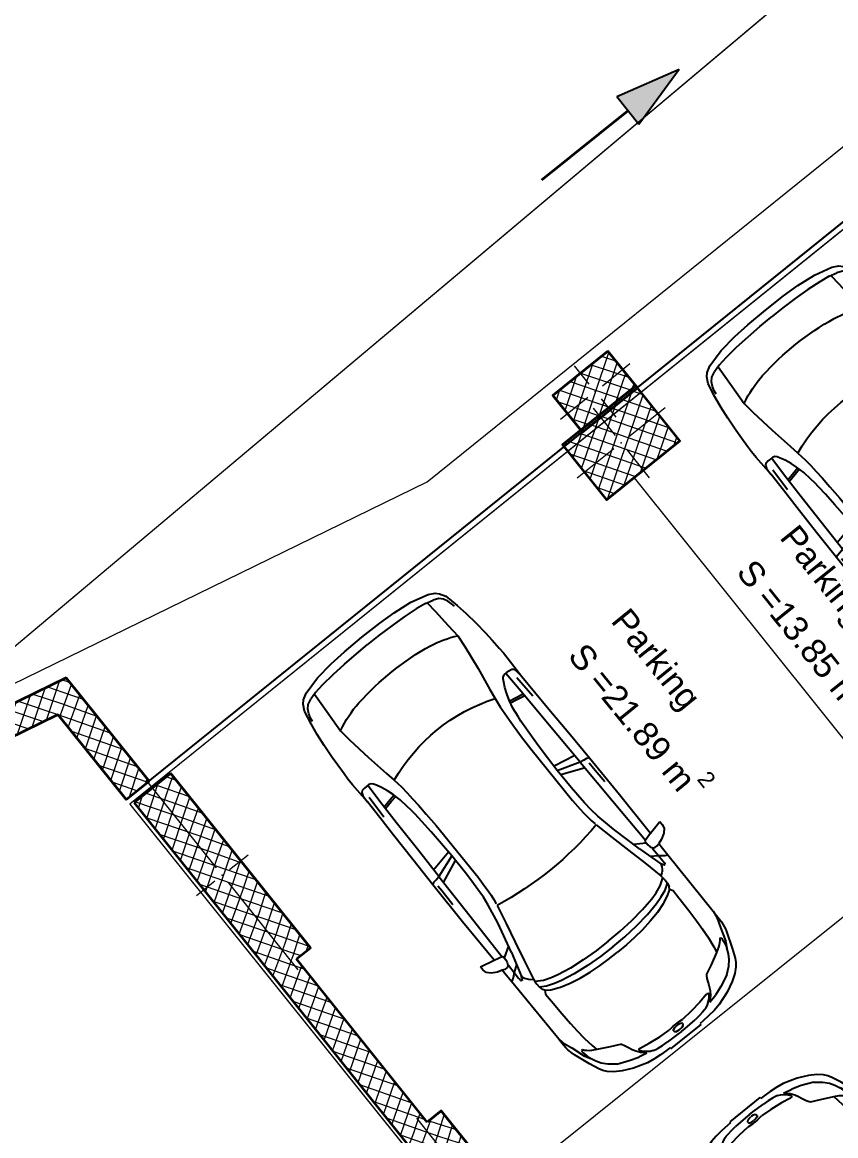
# Model space of a CAD drawing. Header units: metres. Extents: x 7511783 to 7512372, y 4692307 to 4692611.
# Drawn here: x 7512320.68 to 7512327.6, y 4692515.5 to 4692524.97 of the extents above; entities that cross this region are included whole.
import ezdxf

# ---------------------------------------------------------------- set-up
doc = ezdxf.new("R2010")
doc.units = ezdxf.units.M
for name, color, linetype, lineweight in [('2D Drafting - General_Pen_No__1', 7, 'Continuous', 0), ('A - Fill Zone_Pen_No__1', 7, 'Continuous', 0), ('A - Muret', 7, 'Continuous', 0), ('A - Muret_Pen_No__102', 254, 'Continuous', 0), ('A - Muret_Pen_No__7', 7, 'Continuous', 0), ('A - Pllaka Themel', 7, 'Continuous', 0), ('A - Pllaka Themel_Pen_No__42', 8, 'Continuous', 0), ('A - Shtyllat', 7, 'Continuous', 0), ('A - Shtyllat_Pen_No__1', 7, 'Continuous', 0), ('A - Shtyllat_Pen_No__7', 7, 'Continuous', 0), ('A -Polyline', 7, 'Continuous', 0), ('A -Polyline_Pen_No__1', 7, 'Continuous', 0), ('A -Polyline_Pen_No__178', 43, 'Continuous', 0), ('A -Polyline_Pen_No__48', 14, 'Continuous', 0), ('A -Polyline_Pen_No__8', 14, 'Continuous', 0), ('A1 - Bodrumi -1_Pen_No__42', 8, 'Continuous', 0), ('garazhat-netw-amiri - b1', 20, 'Continuous', 0), ('Interior - Furniture _Pen_No__42', 8, 'Continuous', 0), ('vijat rregullim', 1, 'Continuous', 0)]:
    doc.layers.add(name, color=color, linetype=linetype, lineweight=lineweight)
doc.styles.add('GENERATED_STYLE_1', font='arial.ttf')
pattern_1 = [(44.99999999999998, (0, 0), (-68.94290863686237, 68.94290863686243), []), (135.0000000000001, (0, 0), (68.94290863686219, 68.94290863686261), [])]

# ---------------------------------------------------------------- blocks, each defined once
blk = doc.blocks.new('Slab_5', base_point=(27099.99999994247, -19050.45703700876))
at = {"layer": 'A - Pllaka Themel_Pen_No__42', "color": 8, "linetype": 'Continuous', "lineweight": 25, "flags": 128}
blk.add_lwpolyline([(27099.99999994247, -19050.45703700876), (27099.99999994245, -53141.28956256484), (34367.48378446266, -53141.28956256484), (34572.08011014806, -54047.73212241127), (58725.51372234098, -48551.56399353076), (58577.30438397717, -47886.40318112022), (60192.66493870387, -47573.34216697117), (56976.71528492225, -33242.20353530695), (55470.262655318, -33580.37692266012), (52202.17436583388, -19050.80466526668)], close=True, dxfattribs=at)
blk = doc.blocks.new('Wall_54', base_point=(39036.49390857557, -73826.8491622882))
at = {"layer": 'A - Muret_Pen_No__102', "linetype": 'Continuous', "lineweight": 13}
h = blk.add_hatch(dxfattribs=at)
h.set_pattern_fill('CONCRETE_BLOCK', color=254, style=0, pattern_type=2)
h.set_pattern_definition(pattern_1)
h.paths.add_polyline_path([(35036.9634511262, -55956.12296165454), (34620.94255821838, -54102.22788469578), (39036.49393546533, -73826.8491622882), (39225.82135448452, -73528.17966688942), (38341.34776031488, -69577.164506352), (38105.45400128883, -69630.09979973699), (37667.53724097322, -67678.63149877834), (37904.44149710178, -67625.46929912134), (37019.15727145781, -63670.83421935342), (36780.27581521043, -63724.44023827301), (36451.83839193375, -62260.838939074), (36691.47757404799, -62207.06303437045), (35996.341686099, -59101.83541822711), (35755.09505527808, -59155.97225674156), (35426.65733808135, -57692.37066362251), (35668.66198868916, -57638.0639393241), (35279.93715611067, -55901.59873652546)])
at = {"layer": 'A - Muret_Pen_No__7', "color": 7, "linetype": 'Continuous', "lineweight": 35, "flags": 128}
for points in [[(34620.94255821838, -54102.22795739618), (39036.49390857557, -73826.8491622882)], [(35668.66198077544, -57638.06401957973), (35279.93703640088, -55901.59858813127)]]:
    blk.add_lwpolyline(points, dxfattribs=at)
blk = doc.blocks.new('Wall_55', base_point=(34572.08011014806, -54047.73212241127))
at = {"layer": 'A - Muret_Pen_No__102', "linetype": 'Continuous', "lineweight": 13}
h = blk.add_hatch(dxfattribs=at)
h.set_pattern_fill('CONCRETE_BLOCK', color=254, style=0, pattern_type=2)
h.set_pattern_definition(pattern_1)
h.paths.add_polyline_path([(34815.94522972016, -53992.68847195014), (34567.34503387019, -52891.29138111936), (34367.48378446266, -53141.28956256484), (34572.08011014806, -54047.73212241127)])
at = {"layer": 'A - Muret_Pen_No__7', "color": 7, "linetype": 'Continuous', "lineweight": 35, "flags": 128}
for points in [[(34815.94522972016, -53992.68847195014), (34567.34503387019, -52891.29138111936)], [(34367.48378446266, -53141.28956256484), (34572.08011014806, -54047.73212241127)], [(34572.08011014806, -54047.73212241127), (34815.94522972016, -53992.68847195014)]]:
    blk.add_lwpolyline(points, dxfattribs=at)
blk = doc.blocks.new('Wall_56', base_point=(34367.48378446266, -53141.28956256484))
at = {"layer": 'A - Muret_Pen_No__102', "linetype": 'Continuous', "lineweight": 13}
h = blk.add_hatch(dxfattribs=at)
h.set_pattern_fill('CONCRETE_BLOCK', color=254, style=0, pattern_type=2)
h.set_pattern_definition(pattern_1)
h.paths.add_polyline_path([(27699.99795363154, -52891.2289970041), (27699.99444887056, -53141.22889081796), (31899.99722828543, -53141.2670855601), (31900.00066152068, -52891.26719174623)])
h = blk.add_hatch(dxfattribs=at)
h.set_pattern_fill('CONCRETE_BLOCK', color=254, style=0, pattern_type=2)
h.set_pattern_definition(pattern_1)
h.paths.add_polyline_path([(32499.99726393327, -53141.27253790283), (34367.48373605376, -53141.28956256484), (34567.34503387019, -52891.29141404277), (32500.00071337459, -52891.27260902396)])
at = {"layer": 'A - Muret_Pen_No__7', "color": 7, "linetype": 'Continuous', "lineweight": 35, "flags": 128}
for points in [[(31900.00073594184, -52891.26711058854), (27699.99796182526, -52891.22889418846)], [(34567.34503387019, -52891.29138111936), (32500.00075509367, -52891.27257007082)], [(27699.99442334481, -53141.22889416662), (31899.99719529126, -53141.26711056665)], [(32499.99726640177, -53141.27257004942), (34367.48378446266, -53141.28956256484)]]:
    blk.add_lwpolyline(points, dxfattribs=at)
blk = doc.blocks.new('Column_123', base_point=(39682.57151031507, -52679.71565856814))
at = {"layer": 'A - Shtyllat', "linetype": 'Continuous', "lineweight": 0}
h = blk.add_hatch(dxfattribs=at)
h.set_pattern_fill('CONCRETE_BLOCK', color=18, style=0, pattern_type=2)
h.set_pattern_definition(pattern_1)
h.paths.add_polyline_path([(39930.71763364206, -52418.13679574128), (39345.67328181067, -52551.2649535074), (39434.42538698809, -52941.29452139499), (40019.46973881946, -52808.16636362887)])
at = {"layer": 'A - Shtyllat_Pen_No__1', "color": 7, "linetype": 'Continuous', "lineweight": 13}
for p, q in [((39664.82108927959, -52601.70974499061), (39620.44503669088, -52406.69496104682)), ((39760.5774238926, -52661.96523753265), (40053.09959980828, -52595.40115864959)), ((39604.56559673755, -52697.46607960361), (39312.04342082187, -52764.03015848667)), ((39700.32193135056, -52757.72157214565), (39744.69798393926, -52952.73635608944))]:
    blk.add_line(p, q, dxfattribs=at)
blk.add_point((39682.57151031507, -52679.71565856814), dxfattribs=at)
at = {"layer": 'A - Shtyllat_Pen_No__7', "color": 7, "linetype": 'Continuous', "lineweight": 35, "flags": 128}
blk.add_lwpolyline([(39930.71763364206, -52418.13679574128), (39345.67328181067, -52551.2649535074), (39434.42538698809, -52941.29452139499), (40019.46973881946, -52808.16636362887)], close=True, dxfattribs=at)
blk = doc.blocks.new('Column_142', base_point=(35024.0998151735, -54985.38379085052))
at = {"layer": 'A - Shtyllat', "linetype": 'Continuous', "lineweight": 0}
h = blk.add_hatch(dxfattribs=at)
h.set_pattern_fill('CONCRETE_BLOCK', color=18, style=0, pattern_type=2)
h.set_pattern_definition(pattern_1)
h.paths.add_polyline_path([(35011.23638637277, -54014.64462480563), (34620.94255821838, -54102.22788469578), (34864.90450552468, -54047.61477742848), (35279.93701908878, -55901.59880728347), (35427.25701846359, -55868.53949666985)])
h = blk.add_hatch(dxfattribs=at)
h.set_pattern_fill('CONCRETE_BLOCK', color=18, style=0, pattern_type=2)
h.set_pattern_definition(pattern_1)
h.paths.add_polyline_path([(34864.90450552468, -54047.61477742848), (34620.94255821838, -54102.22788469578), (35036.96348553434, -55956.12305178515), (35279.93701908878, -55901.59880728347)])
at = {"layer": 'A - Shtyllat_Pen_No__1', "color": 7, "linetype": 'Continuous', "lineweight": 13}
for p, q in [((35006.58314865539, -54907.3250540295), (34798.57273375281, -53980.37755427989)), ((35102.15855199452, -54967.8671243324), (35297.30539404707, -54924.07545803713)), ((34946.04107835248, -55002.90045736863), (34750.89423629993, -55046.6921236639)), ((35041.61648169161, -55063.44252767154), (35249.62689659419, -55990.39002742115))]:
    blk.add_line(p, q, dxfattribs=at)
blk.add_point((35024.0998151735, -54985.38379085052), dxfattribs=at)
at = {"layer": 'A - Shtyllat_Pen_No__7', "color": 7, "linetype": 'Continuous', "lineweight": 35, "flags": 128}
for points in [[(35011.23638637277, -54014.64462480563), (34620.94255821838, -54102.22788469578)], [(35279.93701908878, -55901.59880728347), (35427.25701846359, -55868.53949666985), (35011.23638637277, -54014.64462480563)]]:
    blk.add_lwpolyline(points, dxfattribs=at)
blk = doc.blocks.new('Column_144', base_point=(35786.02305003654, -58380.37979584011))
at = {"layer": 'A - Shtyllat', "linetype": 'Continuous', "lineweight": 0}
h = blk.add_hatch(dxfattribs=at)
h.set_pattern_fill('CONCRETE_BLOCK', color=18, style=0, pattern_type=2)
h.set_pattern_definition(pattern_1)
h.paths.add_polyline_path([(35668.66212620888, -57638.06411965051), (35996.34161217139, -59101.83557942088), (36145.38851623904, -59068.38888825912), (35816.95126956789, -57604.78748991578)])
h = blk.add_hatch(dxfattribs=at)
h.set_pattern_fill('CONCRETE_BLOCK', color=18, style=0, pattern_type=2)
h.set_pattern_definition(pattern_1)
h.paths.add_polyline_path([(35668.66212620888, -57638.06411965051), (35426.65734720486, -57692.37089323721), (35755.09488860985, -59155.97199684672), (35996.34161217139, -59101.83557942088)])
at = {"layer": 'A - Shtyllat_Pen_No__1', "color": 7, "linetype": 'Continuous', "lineweight": 13}
for p, q in [((35768.50638351843, -58302.32105901909), (35604.28763491113, -57570.52040132203)), ((35864.08178685756, -58362.863129322), (36059.22862891011, -58319.07146302672)), ((35707.96431321552, -58397.89646235822), (35512.81747116297, -58441.6881286535)), ((35803.53971655465, -58458.43853266114), (35967.75846516195, -59190.2391903582))]:
    blk.add_line(p, q, dxfattribs=at)
blk.add_point((35786.02305003654, -58380.37979584011), dxfattribs=at)
at = {"layer": 'A - Shtyllat_Pen_No__7', "color": 7, "linetype": 'Continuous', "lineweight": 35, "flags": 128}
blk.add_lwpolyline([(35996.34161217139, -59101.83557942088), (36145.38851623904, -59068.38888825912), (35816.95126956789, -57604.78748991578), (35668.66212620888, -57638.06411965051)], dxfattribs=at)
blk = doc.blocks.new('Column_147', base_point=(39690.51406297733, -53169.35774613618))
at = {"layer": 'A - Shtyllat', "linetype": 'Continuous', "lineweight": 0}
h = blk.add_hatch(dxfattribs=at)
h.set_pattern_fill('CONCRETE_BLOCK', color=18, style=0, pattern_type=2)
h.set_pattern_definition(pattern_1)
h.paths.add_polyline_path([(40015.1202476395, -52789.0541504668), (39234.5328794293, -52964.22081564791), (39365.90787831514, -53549.66134180557), (40146.49524652534, -53374.49467662445)])
at = {"layer": 'A - Shtyllat_Pen_No__1', "color": 7, "linetype": 'Continuous', "lineweight": 13}
for p, q in [((39672.99739645921, -53091.29900931517), (39607.30989701628, -52798.57874623633)), ((39768.57279979834, -53151.84107961807), (40158.86648390344, -53064.25774702751)), ((39612.4553261563, -53186.8744126543), (39222.16164205121, -53274.45774524486)), ((39708.03072949543, -53247.4164829572), (39773.71822893836, -53540.13674603603))]:
    blk.add_line(p, q, dxfattribs=at)
blk.add_point((39690.51406297733, -53169.35774613618), dxfattribs=at)
at = {"layer": 'A - Shtyllat_Pen_No__7', "color": 7, "linetype": 'Continuous', "lineweight": 35, "flags": 128}
blk.add_lwpolyline([(40015.1202476395, -52789.0541504668), (39234.5328794293, -52964.22081564791), (39365.90787831514, -53549.66134180557), (40146.49524652534, -53374.49467662445)], close=True, dxfattribs=at)
blk = doc.blocks.new('Car 05 22')
at = {"layer": 'Interior - Furniture _Pen_No__42', "color": 8, "linetype": 'Continuous', "lineweight": 25}
for p, q in [((1961.117547741, 983.221158223), (1928.938242309, 983.221158223)), ((1928.938242309, 983.221158223), (1957.843908175, 858.0544967500001)), ((1996.903176747, 974.9060932165999), (1961.117547741, 983.221158223)), ((2026.89661068, 945.007687052), (1996.903176747, 974.9060932165999)), ((856.5325990199999, 856.169707455), (590.7241636140001, 851.6786068920001)), ((1129.8609284, 858.5331077519999), (856.5325990199999, 856.169707455)), ((1129.8609284, 858.5331077519999), (1120.69723063, 838.160005195)), ((1536.1071561, 860.3802508980001), (1129.8609284, 858.5331077519999)), ((1957.843908175, 858.0544967500001), (1536.1071561, 860.3802508980001)), ((1957.84390817, 858.0544967500001), (1977.22141076, 777.427813481)), ((2054.5732194, 897.577022836), (2026.89661068, 945.007687052)), ((2067.91700908, 857.6794056350001), (2054.5732194, 897.577022836)), ((2119.91703998, 857.4374531180001), (2067.91700908, 857.6794056350001)), ((2075.28112592, 835.6608695470001), (2067.91700908, 857.6794056350001)), ((2193.165590015, 856.4504063259001), (2119.91703998, 857.4374531180001)), ((2182.27381684, 834.081841238), (2193.16559002, 856.4504063260001)), ((2808.01466132, 852.5547640039999), (2193.165590015, 856.4504063259001)), ((-706.3378894982, 775.7872218095), (-757.6903274910002, 747.022066986)), ((-585.227090103, 801.027979058), (-706.3378894982, 775.7872218095)), ((-664.8727541800001, 760.961322365), (-701.0941271610001, 743.2591195180001)), ((-626.571782751, 772.4860242179999), (-664.8727541800001, 760.961322365)), ((-594.8871138119998, 778.4895580349998), (-626.571782751, 772.4860242179999)), ((-483.1389679684001, 817.2581826864), (-585.227090103, 801.027979058)), ((-372.3345973750002, 830.229933465), (-483.1389679684001, 817.2581826864)), ((-251.752794228, 841.043733947), (-372.3345973750002, 830.229933465)), ((-168.2198443133, 844.6061713611999), (-251.752794228, 841.043733947)), ((-78.35772569479998, 850.6357850930001), (-168.2198443133, 844.6061713611999)), ((-24.036324899, 852.2918850640001), (-78.35772569479998, 850.6357850930001)), ((40.3182760438, 852.3336850629998), (-24.036324899, 852.2918850640001)), ((230.8030912739, 845.5192631063), (40.3182760438, 852.3336850629998)), ((124.560977278, 791.3967861309999), (129.0398444, 820.4687779309999)), ((125.693926866, 743.8968737240001), (124.560977278, 791.3967861309999)), ((327.3887276080001, 761.920895626), (125.394377448, 756.455747737)), ((129.0398444, 820.4687779309999), (138.886242882, 832.3883788069998)), ((138.886242882, 832.3883788069998), (165.168377873, 840.275885275)), ((165.168377873, 840.275885275), (194.733578306, 844.324685204)), ((194.733578306, 844.324685204), (230.803091274, 845.519263106)), ((210.873013229, 809.2317387879999), (418.0703055720001, 816.1926024380003)), ((400.0158099590001, 847.596806379), (230.8030912739, 845.5192631063)), ((521.9507803269998, 764.6728959719999), (327.3887276080001, 761.920895626)), ((355.2943663540001, 762.315609428), (339.1227247570001, 683.1192857359999)), ((373.4006373970002, 762.5717151969999), (357.2289958010001, 683.375391506)), ((590.7241636140001, 851.6786068920001), (400.0158099590001, 847.596806379)), ((813.627009446, 769.327996556), (521.9507803269998, 764.6728959719999)), ((1108.59023357, 773.98329714), (813.627009446, 769.327996556)), ((1036.25651944, 772.8416796290002), (996.5002997029998, 578.7916468290002)), ((1041.96657906, 578.0240872360001), (1107.56627095, 773.967136299)), ((1173.32542975, 774.895061201), (1090.33970038, 577.89253068)), ((1115.14443198, 808.948201529), (1108.59023357, 773.98329714)), ((1108.59023357, 773.98329714), (1537.61805657, 780.025947399)), ((1119.51383092, 833.2672045809999), (1115.14443198, 808.948201529)), ((1120.16623076, 836.3248049650001), (1119.51383092, 833.2672045809999)), ((1120.69723063, 838.160005195), (1120.16623076, 836.3248049650001)), ((1162.63563846, 830.4777734580001), (1220.13025657, 829.0713745190002)), ((1220.13025657, 829.0713745190002), (1369.65750367, 831.489072695)), ((1537.61805657, 780.025611521), (1974.99295641, 786.0764425990001)), ((1939.15395607, 686.22492547), (1995.917261, 777.427813481)), ((1977.22141076, 777.427813481), (2019.59119012, 777.427813481)), ((2000.39650233, 701.591770694), (2213.53100788, 762.9814866290001)), ((2019.59119012, 777.427813481), (2044.48611622, 783.069509224)), ((2044.48611622, 783.069509224), (2063.35562216, 792.2740022800001)), ((2063.35562216, 792.2740022800001), (2070.42572439, 799.8521965630001)), ((2068.68333559, 787.696981005), (2065.39356605, 794.4584027669999)), ((2068.68333559, 787.696981005), (2148.02030692, 790.4828861469999)), ((2070.42572439, 799.8521965630001), (2075.2191259, 809.3983893609999)), ((2075.2191259, 809.3983893609999), (2075.28112592, 835.6608695470001)), ((2106.51930118, 732.1586113790001), (2148.02030692, 790.4828861469999)), ((2148.02030692, 790.4828861469999), (2166.81146925, 813.814537484)), ((2148.02030692, 790.4828861469999), (2205.61920777, 792.204186117)), ((2166.81146925, 813.814537484), (2182.27381684, 834.081841238)), ((2205.61920777, 792.204186117), (2227.21980808, 791.0038861380001)), ((2226.59190807, 769.8777067159999), (2213.53100788, 762.9814866290001)), ((2213.53100788, 762.9814866290001), (2238.34670825, 752.240186817)), ((2234.36910819, 773.9630864369999), (2226.59190807, 769.8828865080001)), ((2227.21980808, 791.0038861380001), (2232.61990816, 790.029986155)), ((2232.61990816, 790.029986155), (2237.93539134, 787.2871225249999)), ((2238.46067648, 776.864360243), (2234.36910819, 773.9630864369999)), ((2240.81890828, 784.03918626), (2237.93539134, 787.2871225249999)), ((2238.46067648, 776.864360243), (2240.85090828, 780.5209863219999)), ((2240.85090828, 780.5209863219999), (2240.81890828, 784.03918626)), ((2855.711363900001, 852.6327640009998), (2808.01466132, 852.5547640039999)), ((2808.01466132, 852.5547640039999), (2876.86636504, 843.317264394)), ((2891.44016583, 852.5287640049999), (2855.711363900001, 852.6327640009998)), ((2876.86636504, 843.317264394), (2954.16376923, 813.731165643)), ((2922.51356751, 852.034364026), (2891.44016583, 852.5287640049999)), ((2904.11849592, 832.8863289209997), (2905.06820589, 832.8379901159999)), ((2945.17226874, 849.4061641369999), (2922.51356751, 852.034364026)), ((2989.61447115, 839.6482645490003), (2945.17226874, 849.4061641369999)), ((2954.16376923, 813.731165643), (3075.78877375, 774.6896785450001)), ((3013.55027244, 833.064864827), (2989.61447115, 839.6482645490003)), ((3154.26138006, 782.5577669589998), (3013.55027244, 833.064864827)), ((3022.47491973, 758.305686711), (3023.66221975, 762.4851866380001)), ((3024.49924208, 753.7186598590001), (3022.47491973, 758.305686711)), ((3023.66221975, 762.4851866380001), (3034.64521991, 765.0503865930001)), ((3034.64521991, 765.0503865930001), (3046.93432009, 763.817386614)), ((3046.93432009, 763.817386614), (3060.9451203, 762.9292866300001)), ((3060.9451203, 762.9292866300001), (3089.85712072, 757.3861867269998)), ((3100.48402088, 763.1120866269999), (3075.78877375, 774.6896785450001)), ((3114.13862108, 753.3111867989999), (3100.48402088, 763.1120866269999)), ((3235.883818752, 747.6101556219), (3154.26138006, 782.5577669589998)), ((-815.0478655078, 667.7598955197002), (-855.0523550635, 511.0116477078998)), ((-784.8200333720001, 721.8124613509999), (-815.0478655078, 667.7598955197002)), ((-757.6903274910002, 747.022066986), (-784.8200333720001, 721.8124613509999)), ((-768.2719792499998, 602.2788720830002), (-750.577082573, 669.7773949330001)), ((-729.425104913, 716.3992494200002), (-750.577082573, 669.7773949330001)), ((-701.0941271610001, 743.2591195180001), (-729.425104913, 716.3992494200002)), ((132.429139117, 722.8048827370001), (125.693926866, 743.8968737240001)), ((146.670770152, 710.6062742990001), (132.429139117, 722.8048827370001)), ((171.252864179, 696.6287725440001), (146.670770152, 710.6062742990001)), ((212.566754139, 676.5412700230002), (171.252864179, 696.6287725440001)), ((266.3151410770001, 654.566867265), (212.566754139, 676.5412700230002)), ((339.1227247570001, 683.1192857359999), (329.5580559370001, 633.8673348859999)), ((357.2289958010001, 683.375391506), (346.76505809, 629.492778784)), ((2000.39650233, 701.591770694), (1730.35620914, 633.8338533080002)), ((2122.045506540001, 659.9572884350001), (2293.79610906, 697.6509877739999)), ((2238.34670825, 752.240186817), (2258.53170854, 739.717487037)), ((2258.53170854, 739.717487037), (2269.0398087, 731.086787188)), ((2269.0398087, 731.086787188), (2278.83550884, 721.965087348)), ((2278.83550884, 721.965087348), (2293.79610906, 697.6509877739999)), ((2293.79610906, 697.6509877739999), (2317.1870094, 700.7385877199999)), ((2293.79610906, 697.6386630720001), (2293.79610906, 697.6509877739999)), ((2317.1870094, 700.7385877199999), (2345.74280982, 702.7498876850001)), ((2355.134199750001, 639.912801441), (2317.1870094, 700.7385877199999)), ((2345.74280982, 702.7498876850001), (2378.929310310001, 702.0184876970001)), ((2410.10490185, 649.1086815510001), (2378.929310310001, 702.0184876970001)), ((2378.929310310001, 702.0184876970001), (2410.57231077, 694.2028878339999)), ((2410.57231077, 694.2028878339999), (2410.58631694, 694.1782473540001)), ((2428.73881104, 681.7061880529999), (2410.57231077, 694.2028878339999)), ((2428.73881104, 681.7061880529999), (2457.25830016, 700.035535323)), ((2428.77597173, 681.700745325), (2428.73881104, 681.7061880529999)), ((2428.77597173, 681.700745325), (2456.66545813, 639.8418234830003)), ((2457.25830016, 700.035535323), (2535.4819126, 697.9905877680001)), ((2535.422612600001, 697.9916562040003), (2673.21491462, 695.5089878119999)), ((2535.46586986, 697.9894090810001), (2535.4819126, 697.988971943)), ((2673.21491462, 695.5089878119999), (2787.200816290001, 691.4809878819998)), ((2787.200816290001, 691.4809878819998), (2868.415817480001, 687.223087957)), ((2868.395882330001, 687.22488671), (2959.72331881, 678.984388101)), ((2959.72331881, 678.984388101), (2868.415817480001, 687.1969879569999)), ((2959.72331881, 678.984388101), (3047.2313201, 666.2002883250001)), ((3037.91041996, 743.452886971), (3024.49924208, 753.7186598590001)), ((3050.61522015, 730.6688871950001), (3037.91041996, 743.452886971)), ((3047.20992906, 666.2041971140001), (3100.00912087, 656.556188494)), ((3064.50712035, 714.6457874760001), (3050.61522015, 730.6688871950001)), ((3076.97452053, 697.807687771), (3064.50712035, 714.6457874760001)), ((3100.00912087, 656.556188494), (3076.97452053, 697.807687771)), ((3089.85712072, 757.3861867269998), (3108.43932099, 751.4304868319999)), ((3108.43932099, 751.4304868319999), (3122.8656212, 746.4359869189999)), ((3122.8656212, 746.4359869189999), (3114.13862108, 753.3111867989999)), ((3170.0706946, 726.5554905960001), (3122.8656212, 746.4359869189999)), ((3211.69204952, 701.0151137130001), (3170.0706946, 726.5554905960001)), ((3254.25934432, 663.1775183300001), (3211.69204952, 701.0151137130001)), ((3269.07948628, 728.3294692490001), (3235.883818752, 747.6101556219)), ((3298.56678787, 705.6390702070001), (3269.07948628, 728.3294692490001)), ((3337.33388997, 663.3806719909999), (3298.56678787, 705.6390702070001)), ((3374.49419199, 603.583974516), (3337.33388997, 663.3806719909999)), ((-768.2719792499998, 602.2788720830002), (-782.764796709, 510.0106247469999)), ((-764.3441764490001, 617.261773195), (-665.728145997, 623.9546285630003)), ((-665.728145997, 623.9546285630003), (-500.877431885, 634.180288886)), ((-500.877431885, 634.180288886), (-383.0238853850001, 641.9613403830001)), ((-383.0238853850001, 641.9613403830001), (-274.220886173, 631.318400078)), ((-274.220886173, 631.318400078), (-56.404854203, 600.536895199)), ((-56.404854203, 600.536895199), (145.941775497, 566.5900898169999)), ((319.4903281550001, 636.426864989), (266.3151410770001, 654.566867265)), ((392.7088835140001, 617.8124267930001), (319.4903281550001, 636.426864989)), ((474.8166917820001, 607.1053878569999), (392.7088835140001, 617.8124267930001)), ((521.3449804749999, 601.6186871690002), (474.8166917820001, 607.1053878569999)), ((569.9935686519999, 596.8381865689998), (521.3449804749999, 601.6186871690002)), ((652.59274858, 590.9845858339997), (569.9935686519999, 596.8381865689998)), ((772.8388193580001, 584.9903850819998), (652.59274858, 590.9845858339997)), ((907.2666866909999, 580.298084493), (772.8388193580001, 584.9903850819998)), ((1041.96657906, 578.0240872360001), (907.2666866909999, 580.298084493)), ((1227.79815085, 577.5186957939999), (1041.96657906, 578.0240872360001)), ((1316.09897866, 580.475793563), (1227.79815085, 577.5186957939999)), ((1403.02450604, 584.4121905939998), (1316.09897866, 580.475793563)), ((1483.8761315, 590.1361862749999), (1403.02450604, 584.4121905939998)), ((1562.00595611, 600.596478384), (1483.8761315, 590.1361862749999)), ((1730.35620914, 633.8338533080002), (1562.00595611, 600.596478384)), ((1610.72419049, 544.0665862469999), (1779.61280153, 581.7538898049997)), ((1779.61280153, 581.7538898049997), (1952.84760406, 621.338789111)), ((1952.84760406, 621.338789111), (2122.045506540001, 659.9572884350001)), ((2379.77420337, 575.387091212), (2355.13301598, 639.9159014410001)), ((2397.334105950001, 514.2584815219999), (2379.77250853, 575.3929912130001)), ((2436.02871163, 583.2244924540001), (2410.10490185, 649.1086815510001)), ((2453.63941421, 521.616582688), (2436.02871163, 583.2244924540001)), ((2456.66545813, 639.8418234830003), (2487.236391870001, 574.2621729599999)), ((2487.236391870001, 574.2621729599999), (2491.79934275, 562.0052962960001)), ((3152.92075342, 553.873393456), (3100.00912087, 656.556188494)), ((3301.867263790001, 602.80900872), (3254.25934432, 663.1775183300001)), ((3301.867263790001, 602.80900872), (3346.015513130001, 501.4217980699999)), ((3418.40079436, 512.7439783509999), (3374.49419199, 603.583974516)), ((-855.0523550635, 511.0116477078998), (-874.6778528530002, 344.9579771100001)), ((-782.7621654889999, 510.027376359), (-794.5333543099999, 390.6265818930001)), ((145.941775497, 566.5900898169999), (233.261172115, 552.312592089)), ((233.261172115, 552.312592089), (315.3092800730001, 541.359190513)), ((315.2936019620001, 541.3606176840001), (384.2945810830001, 535.0794906230001)), ((384.2815104790001, 535.080362318), (454.174320738, 530.4191213629999)), ((454.170282107, 530.4193907049998), (526.242583163, 526.2868907769997)), ((526.2331313149998, 526.2873073839999), (627.7018846490002, 521.814890855)), ((627.698546207, 521.8149872519999), (756.75876515, 518.0884218199999)), ((756.75876515, 518.0884218199999), (1322.62824821, 518.052230308)), ((1322.62824821, 518.052230308), (1420.49779626, 521.652890858)), ((1420.49066257, 521.652523245), (1466.64156934, 524.030772681)), ((1466.62639694, 524.0299908169999), (1510.87647584, 527.594696836)), ((1510.85529759, 527.5929907539999), (1554.25309822, 533.0576906580001)), ((1554.25309822, 533.0576906580001), (1596.82961355, 540.969674969)), ((1597.28918852, 541.1774857889999), (1596.65116701, 540.8889849259999)), ((2419.31580918, 395.7362626700001), (2397.33316008, 514.2635815229997)), ((2477.61661773, 401.0764635800001), (2453.63941421, 521.616582688)), ((2491.79994982, 562.0052962960001), (2517.90263133, 477.034766618)), ((2517.90263133, 477.034766618), (2537.54372273, 384.0810341510001)), ((3189.62073735, 475.569766106), (3152.92075342, 553.873393456)), ((3199.39883308, 466.7584630290001), (3189.62073735, 475.569766106)), ((3346.015513130001, 501.4217980699999), (3374.297465860001, 419.557472908)), ((3457.47689648, 393.0984834030001), (3418.40079436, 512.7439783509999)), ((-794.5333543099999, 390.6265818930001), (-802.4328468090001, 258.715288008)), ((2433.73206705, 266.091642182), (2419.31580918, 395.7362626700001)), ((2493.88922012, 269.050242651), (2477.61661773, 401.0764635800001)), ((2537.54372273, 384.0810341510001), (2551.45611664, 285.6281997640001)), ((3220.69886845, 454.388540188), (3199.39883308, 466.7584630290001)), ((3256.10680826, 439.2417534179999), (3220.67662376, 454.4014587129999)), ((3288.390194130001, 425.101248479), (3256.10680826, 439.2417534179999)), ((3319.36158057, 408.41284265), (3288.390194130001, 425.101248479)), ((3353.46269085, 384.2512837760001), (3319.36158057, 408.41284265)), ((3328.30797666, 379.591332583), (3324.654278260001, 377.297531782)), ((3338.468372210001, 379.4523325350001), (3328.30797666, 379.591332583)), ((3363.640761200001, 357.811724976), (3338.468372210001, 379.4523325350001)), ((3377.182392130001, 359.9734848010001), (3353.46269085, 384.2512837760001)), ((3391.09039087, 344.247647689), (3374.297465860001, 419.557472908)), ((3468.34279707, 330.9338860280001), (3457.47689648, 393.0984834030001)), ((-874.6778528530002, 344.9579771100001), (-882.944054645, 194.680643518)), ((2551.45611664, 285.6281997640001), (2559.71041303, 193.693567653)), ((3321.23357975, 370.497229407), (3320.99727986, 362.132926485)), ((3320.99727986, 362.132926485), (3338.31527228, 276.8564967000001)), ((3324.654278260001, 377.297531782), (3321.23357975, 370.497229407)), ((3396.66521323, 315.8049103040001), (3363.640761200001, 357.811724976)), ((3391.09039087, 344.247647689), (3377.182392130001, 359.9734848010001)), ((3408.0703938, 289.3779877820001), (3396.66521323, 315.8049103040001)), ((3408.0703938, 289.3779877820001), (3413.77629411, 267.259988716)), ((3474.4914974, 263.721088865), (3468.34279707, 330.9338860280001)), ((-882.944054645, 194.680643518), (-885.3767076889999, 0)), ((-802.4328468090001, 258.715288008), (-806.8131426489999, 124.936494209)), ((2441.61713002, 131.955220918), (2433.73181129, 266.093942182)), ((2503.10292147, 133.173421111), (2493.88922012, 269.050242651)), ((2559.71041303, 193.693567653), (2564.38081099, 101.185635342)), ((3338.31527228, 276.8564967000001), (3351.882966340001, 172.661960307)), ((3413.77548775, 267.2641933500001), (3418.45445829, 242.866384828)), ((3418.452194370001, 242.878189745), (3424.044894670001, 200.723791525)), ((3424.044894670001, 200.723791525), (3427.72848251, 152.023715234)), ((3478.33319761, 199.917191559), (3474.4914974, 263.721088865)), ((3479.35651311, 164.9481933352), (3478.33319761, 199.917191559)), ((-806.8131426489999, 124.936494209), (-808.0470753050001, 0)), ((2444.0197128, -0.0273000043277), (2441.61701245, 131.957220918)), ((2506.01959488, -3.86e-13), (2503.10292147, 133.173421111)), ((2564.38081099, 101.185635342), (2566.01761027, -0.00610000213065)), ((3351.882966340001, 172.661960307), (3358.343763510001, 75.87012649980001)), ((3432.36383112, 39.98011396419999), (3427.72848251, 152.023715234)), ((3489.519598210001, 164.9481933352), (3479.35651311, 164.9481933352)), ((3489.519598210001, -164.9481933352), (3489.519598210001, 164.9481933352)), ((-885.3767076889999, 0), (-882.944054645, -194.680643518)), ((-806.8131426489999, -124.936494209), (-808.0470753050001, 1.477e-13)), ((2444.0197128, 0.0273000043271), (2441.61701245, -131.957220918)), ((2564.38081099, -101.185635342), (2566.01761027, 0.00610000212997)), ((3353.95786543, 27.8932505984), (3358.343763510001, 75.87012649980001)), ((3353.95786543, 27.8932505984), (3353.95786543, -0.7649002671629999)), ((3353.95786543, -27.8932505984), (3353.95786543, 0.7649002671619999)), ((3370.89075802, 11.74110410089999), (3370.32315827, -0.7649002671629999)), ((3370.89075802, -11.74110410089999), (3370.32315827, 0.7649002671619999)), ((3372.49235732, 23.6550082622), (3370.89075802, 11.74110410089999)), ((3376.267285060001, 38.99395092400001), (3372.49235732, 23.6550082622)), ((3381.98685317, 46.5714162664), (3376.267285060001, 38.99395092400001)), ((3386.21005132, 48.3522168884), (3381.98685317, 46.5714162664)), ((3386.21005132, 48.3522168884), (3394.28954778, 48.3522168884)), ((3398.51284593, 46.5714162664), (3394.28954778, 48.3522168884)), ((3404.23226311, 38.99375151340001), (3398.51284593, 46.5714162664)), ((3404.23226311, 38.99375151340001), (3408.00714178, 23.6550082622)), ((3408.00714178, 23.6550082622), (3409.766541010001, 8.055102813469999)), ((3409.766541010001, 8.055102813469999), (3409.766541010001, -4.961e-13)), ((3431.76949509, 57.3729975776), (3431.76949509, 56.7710829698)), ((3432.04453126, -0.0109000038072), (3432.36383112, 39.98011396419999)), ((3432.04453126, 0.0109000038063), (3432.36383112, -39.98011396419999)), ((2506.01959488, -2.78e-13), (2503.10292147, -133.173421111)), ((3351.882966340001, -172.661960307), (3358.343763510001, -75.87012649980001)), ((3353.95786543, -27.8932505984), (3358.343763510001, -75.87012649980001)), ((3372.49235732, -23.6550082622), (3370.89075802, -11.74110410089999)), ((3376.267285060001, -38.99395092400001), (3372.49235732, -23.6550082622)), ((3381.98685317, -46.5714162664), (3376.267285060001, -38.99395092400001)), ((3386.21005132, -48.3522168884), (3381.98685317, -46.5714162664)), ((3386.21005132, -48.3522168884), (3394.28954778, -48.3522168884)), ((3398.51284593, -46.5714162664), (3394.28954778, -48.3522168884)), ((3404.23226311, -38.99375151340001), (3398.51284593, -46.5714162664)), ((3404.23226311, -38.99375151340001), (3408.00714178, -23.6550082622)), ((3408.00714178, -23.6550082622), (3409.766541010001, -8.055102813469999)), ((3409.766541010001, -8.055102813469999), (3409.766541010001, -3.892e-13)), ((3432.36383112, -39.98011396419999), (3427.72848251, -152.023715234)), ((3431.76949509, -57.3729975776), (3431.76949509, -56.7710829698)), ((-802.4328468090001, -258.715288008), (-806.8131426489999, -124.936494209)), ((2441.61713002, -131.955220918), (2433.73181129, -266.093942182)), ((2503.10292147, -133.173421111), (2493.88922012, -269.050242651)), ((2559.71041303, -193.693567653), (2564.38081099, -101.185635342)), ((3338.31527228, -276.8564967000001), (3351.882966340001, -172.661960307)), ((3424.044894670001, -200.723791525), (3427.72848251, -152.023715234)), ((3478.33319761, -199.917191559), (3479.35651311, -164.9481933352)), ((3479.35651311, -164.9481933352), (3489.519598210001, -164.9481933352)), ((-882.944054645, -194.680643518), (-874.6778528530002, -344.9579771100001)), ((-794.5333543099999, -390.6265818930001), (-802.4328468090001, -258.715288008)), ((2433.73206705, -266.091642182), (2419.31580918, -395.7362626700001)), ((2493.88922012, -269.050242651), (2477.61661773, -401.0764635800001)), ((2551.45611664, -285.6281997640001), (2559.71041303, -193.693567653)), ((3320.99727986, -362.132926485), (3338.31527228, -276.8564967000001)), ((3408.0703938, -289.3779877820001), (3413.77629411, -267.259988716)), ((3413.77548775, -267.2641933500001), (3418.45445829, -242.866384828)), ((3418.452194370001, -242.878189745), (3424.044894670001, -200.723791525)), ((3468.34279707, -330.9338860280001), (3474.4914974, -263.721088865)), ((3474.4914974, -263.721088865), (3478.33319761, -199.917191559)), ((-874.6778528530002, -344.9579771100001), (-855.0523550635, -511.0116477078998)), ((2537.54372273, -384.0810341510001), (2551.45611664, -285.6281997640001)), ((3321.23357975, -370.497229407), (3320.99727986, -362.132926485)), ((3324.654278260001, -377.297531782), (3321.23357975, -370.497229407)), ((3328.30797666, -379.591332583), (3324.654278260001, -377.297531782)), ((3363.640761200001, -357.811724976), (3338.468372210001, -379.4523325350001)), ((3377.182392130001, -359.9734848010001), (3353.46269085, -384.2512837760001)), ((3396.66521323, -315.8049103040001), (3363.640761200001, -357.811724976)), ((3391.09039087, -344.247647689), (3374.297465860001, -419.557472908)), ((3391.09039087, -344.247647689), (3377.182392130001, -359.9734848010001)), ((3408.0703938, -289.3779877820001), (3396.66521323, -315.8049103040001)), ((3457.47689648, -393.0984834030001), (3468.34279707, -330.9338860280001)), ((-782.7621654889999, -510.027376359), (-794.5333543099999, -390.6265818930001)), ((2419.31580918, -395.7362626700001), (2397.33316008, -514.2635815229997)), ((2477.61661773, -401.0764635800001), (2453.63941421, -521.616582688)), ((2517.90263133, -477.034766618), (2537.54372273, -384.0810341510001)), ((3199.39883308, -466.7584630290001), (3189.62073735, -475.569766106)), ((3220.69886845, -454.388540188), (3199.39883308, -466.7584630290001)), ((3256.10680826, -439.2417534179999), (3220.67662376, -454.4014587129999)), ((3288.390194130001, -425.101248479), (3256.10680826, -439.2417534179999)), ((3319.36158057, -408.41284265), (3288.390194130001, -425.101248479)), ((3353.46269085, -384.2512837760001), (3319.36158057, -408.41284265)), ((3338.468372210001, -379.4523325350001), (3328.30797666, -379.591332583)), ((3346.015513130001, -501.4217980699999), (3374.297465860001, -419.557472908)), ((3418.40079436, -512.7439783509999), (3457.47689648, -393.0984834030001)), ((-855.0523550635, -511.0116477078998), (-815.0478655078, -667.7598955197002)), ((-768.2719792499998, -602.2788720830002), (-782.764796709, -510.0106247469999)), ((-56.404854203, -600.536895199), (145.941775497, -566.5900898169999)), ((145.941775497, -566.5900898169999), (233.261172115, -552.312592089)), ((233.261172115, -552.312592089), (315.3092800730001, -541.359190513)), ((315.2936019620001, -541.3606176840001), (384.2945810830001, -535.0794906230001)), ((384.2815104790001, -535.080362318), (454.174320738, -530.4191213629999)), ((454.170282107, -530.4193907049998), (526.242583163, -526.2868907769997)), ((526.2331313149998, -526.2873073839999), (627.7018846490002, -521.814890855)), ((627.698546207, -521.8149872519999), (756.75876515, -518.0884218199999)), ((756.75876515, -518.0884218199999), (1322.62824821, -518.052230308)), ((1322.62824821, -518.052230308), (1420.49779626, -521.652890858)), ((1420.49066257, -521.652523245), (1466.64156934, -524.030772681)), ((1466.62639694, -524.0299908169999), (1510.87647584, -527.594696836)), ((1510.85529759, -527.5929907539999), (1554.25309822, -533.0576906580001)), ((1554.25309822, -533.0576906580001), (1596.82961355, -540.969674969)), ((1597.28918852, -541.1774857889999), (1596.65116701, -540.8889849259999)), ((1610.72419049, -544.0665862469999), (1779.61280153, -581.7538898049997)), ((2397.334105950001, -514.2584815219999), (2379.77250853, -575.3929912130001)), ((2453.63941421, -521.616582688), (2436.02871163, -583.2244924540001)), ((2487.236391870001, -574.2621729599999), (2491.79934275, -562.0052962960001)), ((2491.79994982, -562.0052962960001), (2517.90263133, -477.034766618)), ((3152.92075342, -553.873393456), (3100.00912087, -656.556188494)), ((3189.62073735, -475.569766106), (3152.92075342, -553.873393456)), ((3301.867263790001, -602.80900872), (3346.015513130001, -501.4217980699999)), ((3374.49419199, -603.583974516), (3418.40079436, -512.7439783509999)), ((-768.2719792499998, -602.2788720830002), (-750.577082573, -669.7773949330001)), ((-764.3441764490001, -617.261773195), (-665.728145997, -623.9546285630003)), ((-665.728145997, -623.9546285630003), (-500.877431885, -634.180288886)), ((-500.877431885, -634.180288886), (-383.0238853850001, -641.9613403830001)), ((-383.0238853850001, -641.9613403830001), (-274.220886173, -631.318400078)), ((-274.220886173, -631.318400078), (-56.404854203, -600.536895199)), ((266.3151410770001, -654.566867265), (212.566754139, -676.5412700230002)), ((319.4903281550001, -636.426864989), (266.3151410770001, -654.566867265)), ((392.7088835140001, -617.8124267930001), (319.4903281550001, -636.426864989)), ((339.1227247570001, -683.1192857359999), (329.5580559370001, -633.8673348859999)), ((357.2289958010001, -683.375391506), (346.76505809, -629.492778784)), ((474.8166917820001, -607.1053878569999), (392.7088835140001, -617.8124267930001)), ((521.3449804749999, -601.6186871690002), (474.8166917820001, -607.1053878569999)), ((569.9935686519999, -596.8381865689998), (521.3449804749999, -601.6186871690002)), ((652.59274858, -590.9845858339997), (569.9935686519999, -596.8381865689998)), ((772.8388193580001, -584.9903850819998), (652.59274858, -590.9845858339997)), ((907.2666866909999, -580.298084493), (772.8388193580001, -584.9903850819998)), ((1041.96657906, -578.0240872360001), (907.2666866909999, -580.298084493)), ((1036.25651944, -772.8416796290002), (996.5002997029998, -578.7916468290002)), ((1227.79815085, -577.5186957939999), (1041.96657906, -578.0240872360001)), ((1041.96657906, -578.0240872360001), (1107.56627095, -773.967136299)), ((1173.32542975, -774.895061201), (1090.33970038, -577.89253068)), ((1316.09897866, -580.475793563), (1227.79815085, -577.5186957939999)), ((1403.02450604, -584.4121905939998), (1316.09897866, -580.475793563)), ((1483.8761315, -590.1361862749999), (1403.02450604, -584.4121905939998)), ((1562.00595611, -600.596478384), (1483.8761315, -590.1361862749999)), ((1730.35620914, -633.8338533080002), (1562.00595611, -600.596478384)), ((2000.39650233, -701.591770694), (1730.35620914, -633.8338533080002)), ((1779.61280153, -581.7538898049997), (1952.84760406, -621.338789111)), ((1952.84760406, -621.338789111), (2122.045506540001, -659.9572884350001)), ((2122.045506540001, -659.9572884350001), (2293.79610906, -697.6509877739999)), ((2355.134199750001, -639.912801441), (2317.1870094, -700.7385877199999)), ((2379.77420337, -575.387091212), (2355.13301598, -639.9159014410001)), ((2410.10490185, -649.1086815510001), (2378.929310310001, -702.0184876970001)), ((2436.02871163, -583.2244924540001), (2410.10490185, -649.1086815510001)), ((2428.77597173, -681.700745325), (2456.66545813, -639.8418234830003)), ((2456.66545813, -639.8418234830003), (2487.236391870001, -574.2621729599999)), ((3047.20992906, -666.2041971140001), (3100.00912087, -656.556188494)), ((3100.00912087, -656.556188494), (3076.97452053, -697.807687771)), ((3254.25934432, -663.1775183300001), (3211.69204952, -701.0151137130001)), ((3301.867263790001, -602.80900872), (3254.25934432, -663.1775183300001)), ((3337.33388997, -663.3806719909999), (3374.49419199, -603.583974516)), ((-815.0478655078, -667.7598955197002), (-784.8200333720001, -721.8124613509999)), ((-784.8200333720001, -721.8124613509999), (-757.6903274910002, -747.022066986)), ((-757.6903274910002, -747.022066986), (-706.3378894982, -775.7872218095)), ((-729.425104913, -716.3992494200002), (-750.577082573, -669.7773949330001)), ((-701.0941271610001, -743.2591195180001), (-729.425104913, -716.3992494200002)), ((-664.8727541800001, -760.961322365), (-701.0941271610001, -743.2591195180001)), ((125.693926866, -743.8968737240001), (124.560977278, -791.3967861309999)), ((327.3887276080001, -761.920895626), (125.394377448, -756.455747737)), ((132.429139117, -722.8048827370001), (125.693926866, -743.8968737240001)), ((146.670770152, -710.6062742990001), (132.429139117, -722.8048827370001)), ((171.252864179, -696.6287725440001), (146.670770152, -710.6062742990001)), ((212.566754139, -676.5412700230002), (171.252864179, -696.6287725440001)), ((355.2943663540001, -762.315609428), (339.1227247570001, -683.1192857359999)), ((373.4006373970002, -762.5717151969999), (357.2289958010001, -683.375391506)), ((1939.15395607, -686.22492547), (1995.917261, -777.427813481)), ((2000.39650233, -701.591770694), (2213.53100788, -762.9814866290001)), ((2106.51930118, -732.1586113790001), (2148.02030692, -790.4828861469999)), ((2213.53100788, -762.9814866290001), (2238.34670825, -752.240186817)), ((2238.34670825, -752.240186817), (2258.53170854, -739.717487037)), ((2258.53170854, -739.717487037), (2269.0398087, -731.086787188)), ((2269.0398087, -731.086787188), (2278.83550884, -721.965087348)), ((2278.83550884, -721.965087348), (2293.79610906, -697.6509877739999)), ((2293.79610906, -697.6386630720001), (2293.79610906, -697.6509877739999)), ((2293.79610906, -697.6509877739999), (2317.1870094, -700.7385877199999)), ((2317.1870094, -700.7385877199999), (2345.74280982, -702.7498876850001)), ((2345.74280982, -702.7498876850001), (2378.929310310001, -702.0184876970001)), ((2378.929310310001, -702.0184876970001), (2410.57231077, -694.2028878339999)), ((2428.73881104, -681.7061880529999), (2410.57231077, -694.2028878339999)), ((2410.57231077, -694.2028878339999), (2410.58631694, -694.1782473540001)), ((2428.77597173, -681.700745325), (2428.73881104, -681.7061880529999)), ((2428.73881104, -681.7061880529999), (2457.25830016, -700.035535323)), ((2457.25830016, -700.035535323), (2535.4819126, -697.9905877680001)), ((2535.422612600001, -697.9916562040003), (2673.21491462, -695.5089878119999)), ((2535.46586986, -697.9894090810001), (2535.4819126, -697.988971943)), ((2673.21491462, -695.5089878119999), (2787.200816290001, -691.4809878819998)), ((2787.200816290001, -691.4809878819998), (2868.415817480001, -687.223087957)), ((2868.395882330001, -687.22488671), (2959.72331881, -678.984388101)), ((2959.72331881, -678.984388101), (2868.415817480001, -687.1969879569999)), ((2959.72331881, -678.984388101), (3047.2313201, -666.2002883250001)), ((3024.49924208, -753.7186598590001), (3022.47491973, -758.305686711)), ((3037.91041996, -743.452886971), (3024.49924208, -753.7186598590001)), ((3050.61522015, -730.6688871950001), (3037.91041996, -743.452886971)), ((3064.50712035, -714.6457874760001), (3050.61522015, -730.6688871950001)), ((3060.9451203, -762.9292866300001), (3089.85712072, -757.3861867269998)), ((3076.97452053, -697.807687771), (3064.50712035, -714.6457874760001)), ((3089.85712072, -757.3861867269998), (3108.43932099, -751.4304868319999)), ((3114.13862108, -753.3111867989999), (3100.48402088, -763.1120866269999)), ((3108.43932099, -751.4304868319999), (3122.8656212, -746.4359869189999)), ((3122.8656212, -746.4359869189999), (3114.13862108, -753.3111867989999)), ((3170.0706946, -726.5554905960001), (3122.8656212, -746.4359869189999)), ((3154.26138006, -782.5577669589998), (3235.883818752, -747.6101556219)), ((3211.69204952, -701.0151137130001), (3170.0706946, -726.5554905960001)), ((3235.883818752, -747.6101556219), (3269.07948628, -728.3294692490001)), ((3269.07948628, -728.3294692490001), (3298.56678787, -705.6390702070001)), ((3298.56678787, -705.6390702070001), (3337.33388997, -663.3806719909999)), ((-706.3378894982, -775.7872218095), (-585.227090103, -801.027979058)), ((-626.571782751, -772.4860242179999), (-664.8727541800001, -760.961322365)), ((-594.8871138119998, -778.4895580349998), (-626.571782751, -772.4860242179999)), ((-585.227090103, -801.027979058), (-483.149337101, -817.256968783)), ((-483.149337101, -817.256968783), (-372.3345973750002, -830.229933465)), ((-372.3345973750002, -830.229933465), (-251.752794228, -841.043733947)), ((-251.752794228, -841.043733947), (-168.2198443133, -844.6061713611999)), ((-168.2198443133, -844.6061713611999), (-78.35772569479998, -850.6357850930001)), ((-78.35772569479998, -850.6357850930001), (-24.036324899, -852.2918850640001)), ((-24.036324899, -852.2918850640001), (40.3182760438, -852.3336850629998)), ((40.3182760438, -852.3336850629998), (230.8030912739, -845.5192631063)), ((124.560977278, -791.3967861309999), (129.0398444, -820.4687779309999)), ((129.0398444, -820.4687779309999), (138.886242882, -832.3883788069998)), ((138.886242882, -832.3883788069998), (165.168377873, -840.275885275)), ((165.168377873, -840.275885275), (194.733578306, -844.324685204)), ((194.733578306, -844.324685204), (230.803091274, -845.519263106)), ((210.873013229, -809.2317387879999), (418.0703055720001, -816.1926024380003)), ((230.8030912739, -845.5192631063), (400.0158099590001, -847.596806379)), ((521.9507803269998, -764.6728959719999), (327.3887276080001, -761.920895626)), ((400.0158099590001, -847.596806379), (590.7241636140001, -851.6786068920001)), ((813.627009446, -769.327996556), (521.9507803269998, -764.6728959719999)), ((590.7241636140001, -851.6786068920001), (856.5325990199999, -856.169707455)), ((1108.59023357, -773.98329714), (813.627009446, -769.327996556)), ((1108.59023357, -773.98329714), (1537.61805657, -780.025947399)), ((1115.14443198, -808.948201529), (1108.59023357, -773.98329714)), ((1119.51383092, -833.2672045809999), (1115.14443198, -808.948201529)), ((1120.16623076, -836.3248049650001), (1119.51383092, -833.2672045809999)), ((1120.69723063, -838.160005195), (1120.16623076, -836.3248049650001)), ((1129.8609284, -858.5331077519999), (1120.69723063, -838.160005195)), ((1162.63563846, -830.4777734580001), (1220.13025657, -829.0713745190002)), ((1220.13025657, -829.0713745190002), (1369.65750367, -831.489072695)), ((1537.61805657, -780.025611521), (1974.99295641, -786.0764425990001)), ((1957.84390817, -858.0544967500001), (1977.22141076, -777.427813481)), ((1977.22141076, -777.427813481), (2019.59119012, -777.427813481)), ((2019.59119012, -777.427813481), (2044.48611622, -783.069509224)), ((2044.48611622, -783.069509224), (2063.35562216, -792.2740022800001)), ((2063.35562216, -792.2740022800001), (2070.42572439, -799.8521965630001)), ((2068.68333559, -787.696981005), (2065.39356605, -794.4584027669999)), ((2075.28112592, -835.6608695470001), (2067.91700908, -857.6794056350001)), ((2068.68333559, -787.696981005), (2148.02030692, -790.4828861469999)), ((2070.42572439, -799.8521965630001), (2075.2191259, -809.3983893609999)), ((2075.2191259, -809.3983893609999), (2075.28112592, -835.6608695470001)), ((2148.02030692, -790.4828861469999), (2166.81146925, -813.814537484)), ((2148.02030692, -790.4828861469999), (2205.61920777, -792.204186117)), ((2166.81146925, -813.814537484), (2182.27381684, -834.081841238)), ((2182.27381684, -834.081841238), (2193.16559002, -856.4504063260001)), ((2193.165590015, -856.4504063259001), (2808.01466132, -852.5547640039999)), ((2205.61920777, -792.204186117), (2227.21980808, -791.0038861380001)), ((2226.59190807, -769.8777067159999), (2213.53100788, -762.9814866290001)), ((2234.36910819, -773.9630864369999), (2226.59190807, -769.8828865080001)), ((2227.21980808, -791.0038861380001), (2232.61990816, -790.029986155)), ((2232.61990816, -790.029986155), (2237.93539134, -787.2871225249999)), ((2238.46067648, -776.864360243), (2234.36910819, -773.9630864369999)), ((2240.81890828, -784.03918626), (2237.93539134, -787.2871225249999)), ((2238.46067648, -776.864360243), (2240.85090828, -780.5209863219999)), ((2240.85090828, -780.5209863219999), (2240.81890828, -784.03918626)), ((2808.01466132, -852.5547640039999), (2876.86636504, -843.317264394)), ((2808.01466132, -852.5547640039999), (2855.711363900001, -852.6327640009998)), ((2855.711363900001, -852.6327640009998), (2891.44016583, -852.5287640049999)), ((2876.86636504, -843.317264394), (2954.16376923, -813.731165643)), ((2891.44016583, -852.5287640049999), (2922.51356751, -852.034364026)), ((2922.51356751, -852.034364026), (2945.17226874, -849.4061641369999)), ((2945.17226874, -849.4061641369999), (2989.61447115, -839.6482645490003)), ((2954.16376923, -813.731165643), (3075.78877375, -774.6896785450001)), ((2989.61447115, -839.6482645490003), (3013.55027244, -833.064864827)), ((3013.55027244, -833.064864827), (3154.26138006, -782.5577669589998)), ((3022.47491973, -758.305686711), (3023.66221975, -762.4851866380001)), ((3023.66221975, -762.4851866380001), (3034.64521991, -765.0503865930001)), ((3034.64521991, -765.0503865930001), (3046.93432009, -763.817386614)), ((3046.93432009, -763.817386614), (3060.9451203, -762.9292866300001)), ((3100.48402088, -763.1120866269999), (3075.78877375, -774.6896785450001)), ((856.5325990199999, -856.169707455), (1129.8609284, -858.5331077519999)), ((1129.8609284, -858.5331077519999), (1536.1071561, -860.3802508980001)), ((1536.1071561, -860.3802508980001), (1957.84390817, -858.0544967500001)), ((1957.84390817, -858.0544967500001), (1928.938242309, -983.221158223)), ((1996.903176747, -974.9060932165999), (2026.89661068, -945.007687052)), ((2026.89661068, -945.007687052), (2054.5732194, -897.577022836)), ((2054.5732194, -897.577022836), (2067.917009081, -857.6794056350001)), ((2067.917009081, -857.6794056350001), (2119.91703998, -857.4374531180001)), ((2119.91703998, -857.4374531180001), (2193.165590015, -856.4504063259001)), ((1928.938242309, -983.221158223), (1961.117547741, -983.221158223)), ((1961.117547741, -983.221158223), (1996.903176747, -974.9060932165999))]:
    blk.add_line(p, q, dxfattribs=at)
for centre, radius, start, end in [((492.8743121958, 217.6762888661), 973.2499460395999, 154.1544541405, 170.9117329646), ((1649.811844864, 0), 1520.416064058, 158.6992078, 201.3007921999999), ((-1245.217819199, 0), 2907.303426369, 349.2141992177, 10.78580078235), ((1856.361619248, -1.736472437241999), 2353.963924674, 170.8803955853, 189.9222862500999), ((492.8743121958, -217.6762888661), 973.2499460395999, 191.230533967, 205.8455458595)]:
    blk.add_arc(centre, radius, start, end, dxfattribs=at)
blk = doc.blocks.new('Polyline_24', base_point=(40065.26746342635, -50860.35239431052))
at = {"layer": 'A -Polyline_Pen_No__48', "linetype": 'Continuous', "lineweight": 25}
blk.add_hatch(color=14, dxfattribs=at).paths.add_polyline_path([(41528.87419157935, -50531.93901866141), (40949.8075050341, -50508.14385970523), (41015.49018016392, -50800.86520533583)])
at = {"layer": 'A -Polyline_Pen_No__48', "color": 14, "linetype": 'Continuous', "lineweight": 25}
for p, q in [((41528.87419157935, -50531.93901866141), (40949.8075050341, -50508.14385970523)), ((41015.49018016392, -50800.86520533583), (40949.8075050341, -50508.14385970523)), ((41528.87419157935, -50531.93901866141), (41015.49018016392, -50800.86520533583))]:
    blk.add_line(p, q, dxfattribs=at)
at = {"layer": 'A -Polyline_Pen_No__8', "color": 14, "linetype": 'Continuous', "lineweight": 35, "flags": 128}
blk.add_lwpolyline([(40065.26746342635, -50860.35239431052), (40982.64884259901, -50654.50453252054)], dxfattribs=at)

msp = doc.modelspace()

# ---------------------------------------------------------------- linework, layer by layer
at = {"layer": '2D Drafting - General_Pen_No__1', "color": 7, "linetype": 'Continuous', "flags": 128}
msp.add_lwpolyline([(7512314.454873151, 4692515.889347571), (7512320.984354313, 4692519.080315578), (7512321.566176287, 4692518.355759877), (7512340.853465153, 4692533.899113359), (7512340.428260154, 4692534.431659819), (7512341.742115973, 4692535.422205026), (7512332.560204223, 4692546.885902653), (7512331.355222779, 4692545.92061488), (7512322.039338508, 4692557.539701389), (7512299.486366678, 4692546.517773354)], close=True, dxfattribs=at)
at = {"layer": 'A -Polyline_Pen_No__1', "color": 7, "linetype": 'Continuous'}
for points in [[(7512324.777828236, 4692515.043128408), (7512343.427088632, 4692529.980377299)], [(7512325.888598854, 4692521.095654043), (7512331.741190051, 4692513.788652735)]]:
    msp.add_lwpolyline(points, dxfattribs=at)
at = {"layer": 'A -Polyline_Pen_No__178', "color": 43, "linetype": 'Continuous'}
msp.add_lwpolyline([(7512301.857291957, 4692541.666419599), (7512306.618773464, 4692543.993478373, -0.4142135623730951), (7512306.88628027, 4692543.90160831), (7512319.089005735, 4692518.933157868, 0.4142135600739165), (7512319.490265943, 4692518.795352772), (7512324.126362218, 4692521.061132504), (7512335.167656974, 4692529.959155884, 0.0868223010048304), (7512338.303901543, 4692533.997950993, -0.0792847047104563), (7512341.605135576, 4692538.249216341)], format="xyb", dxfattribs=at)
at = {"layer": 'A1 - Bodrumi -1_Pen_No__42', "color": 8, "linetype": 'Continuous', "flags": 128}
msp.add_lwpolyline([(7512321.597482473, 4692518.316773593), (7512334.26187859, 4692502.545522545), (7512353.567131887, 4692518.004034031), (7512340.874025285, 4692533.851466981)], close=True, dxfattribs=at)
at = {"layer": 'garazhat-netw-amiri - b1', "color": 20, "linetype": 'Continuous', "lineweight": 0}
for p, q in [((7512321.566176287, 4692518.355759877), (7512340.853465154, 4692533.899113359)), ((7512340.874025285, 4692533.851466981), (7512321.597482473, 4692518.316773593)), ((7512316.466662781, 4692516.173915402), (7512329.401662782, 4692527.046915402)), ((7512314.454873151, 4692515.889347571), (7512320.984354313, 4692519.080315578)), ((7512320.984354313, 4692519.080315578), (7512321.566176287, 4692518.355759877)), ((7512321.597482473, 4692518.316773593), (7512334.26187859, 4692502.545522545))]:
    msp.add_line(p, q, dxfattribs=at)
at = {"layer": 'garazhat-netw-amiri - b1'}
msp.add_lwpolyline([(7512314.454873151, 4692515.889347571), (7512320.984354313, 4692519.080315578), (7512321.566176287, 4692518.355759877), (7512340.853465153, 4692533.899113359), (7512340.428260154, 4692534.431659819), (7512341.742115973, 4692535.422205026), (7512332.560204223, 4692546.885902653), (7512331.355222779, 4692545.92061488), (7512322.039338508, 4692557.539701389), (7512299.486366678, 4692546.517773354)], close=True, dxfattribs=at)
at = {"layer": 'vijat rregullim', "flags": 128}
msp.add_lwpolyline([(7512331.86166278, 4692546.706915401), (7512330.271662781, 4692549.336915401), (7512320.851500854, 4692569.016261209), (7512309.633662781, 4692561.634915402), (7512298.792662781, 4692554.535915402), (7512290.472662781, 4692549.186915402), (7512291.124662781, 4692548.932915402), (7512289.037662782, 4692547.470915401), (7512288.939662781, 4692546.280915402), (7512288.891662781, 4692545.699915402), (7512288.967662782, 4692543.622915402), (7512289.647662782, 4692541.391915401), (7512293.427662781, 4692536.223915402), (7512303.468662781, 4692527.136915401), (7512306.589662781, 4692523.998915401), (7512316.466662781, 4692516.173915402), (7512329.401662781, 4692527.046915402), (7512328.911662782, 4692527.636915401), (7512319.451662781, 4692536.186915402), (7512318.481662781, 4692537.056915401)], close=True, dxfattribs=at)

# ---------------------------------------------------------------- block references
at = {"layer": 'A - Muret', "color": 7, "lineweight": 35, "xscale": 0.001, "yscale": 0.001, "zscale": 0.001, "rotation": 26.04535599708318}
for name, p in [('Wall_54', (7512334.26187859, 4692502.545522546)), ('Wall_55', (7512321.566176287, 4692518.355759877)), ('Wall_56', (7512320.984354313, 4692519.080315578))]:
    msp.add_blockref(name, p, dxfattribs=at)
at = {"layer": 'A - Pllaka Themel', "color": 8, "linetype": 'Continuous', "lineweight": 25, "xscale": 0.001, "yscale": 0.001, "zscale": 0.001, "rotation": 26.04535599708318}
msp.add_blockref('Slab_5', (7512299.486219018, 4692546.518088112), dxfattribs=at)
at = {"layer": 'A - Shtyllat', "color": 7, "lineweight": 35, "xscale": 0.001, "yscale": 0.001, "zscale": 0.001, "rotation": 26.04535599708318}
for name, p in [('Column_123', (7512325.557008555, 4692521.828777183)), ('Column_147', (7512325.779137789, 4692521.392347278)), ('Column_142', (7512322.383998363, 4692517.711803732)), ('Column_144', (7512324.559229163, 4692514.996127784))]:
    msp.add_blockref(name, p, dxfattribs=at)
at = {"layer": 'A -Polyline', "color": 14, "linetype": 'Continuous', "lineweight": 35, "xscale": 0.001, "yscale": 0.001, "zscale": 0.001, "rotation": 26.04535599708318}
msp.add_blockref('Polyline_24', (7512325.101989908, 4692523.631413282), dxfattribs=at)
at = {"layer": 'Interior - Furniture _Pen_No__42', "color": 8, "linetype": 'Continuous', "lineweight": 25, "yscale": 0.001}
for p, xscale, rotation in [((7512327.564968822, 4692521.835013454), -0.001, 129.0374444297989), ((7512324.129792266, 4692519.049543224), -0.001, 129.0374444297989), ((7512329.029568031, 4692513.006902863), 0.001, 129.037444429799)]:
    msp.add_blockref('Car 05 22', p, dxfattribs=dict(at, xscale=xscale, rotation=rotation))

# ---------------------------------------------------------------- texts
at = {"layer": 'A - Fill Zone_Pen_No__1', "color": 7, "lineweight": 13, "char_height": 0.2099999964237213, "attachment_point": 7, "style": 'GENERATED_STYLE_1'}
for s, insert, rotation in [('{\\fArial|b0|i0|c0|p34;Parking ^MS =13.85 m{\\H0.66x;\\S2^  ;}}', (7512326.747672076, 4692520.286925323), 308.6932141637817), ('{\\fArial|b0|i0|c0|p34;Parking ^MS =21.89 m{\\H0.66x;\\S2^  ;}}', (7512325.314039602, 4692519.573982021), 309.0795061747192)]:
    msp.add_mtext(s, dxfattribs=dict(at, insert=insert, rotation=rotation))

doc.saveas('drawing.dxf')
